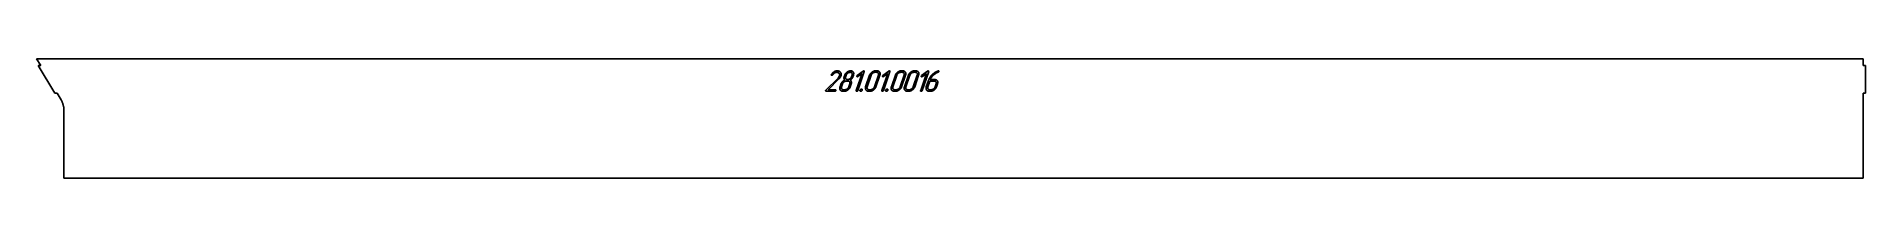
# Model space of a CAD drawing. Header units: millimetres. Extents: x 147 to 1475, y 186 to 273.
import ezdxf

# ---------------------------------------------------------------- set-up
doc = ezdxf.new("R2010")
doc.units = ezdxf.units.MM
doc.linetypes.add('K5LT_BASIC', pattern=[0])
doc.layers.add('Engraving', color=7, linetype='Continuous')

msp = doc.modelspace()

# ---------------------------------------------------------------- linework, layer by layer
at = {"color": 150, "linetype": 'K5LT_BASIC', "lineweight": 25, "true_color": 0x0080ff}
for p, q in [((146.5, 273), (1473.8, 273)), ((146.5, 273), (149.5, 268)), ((147.8, 268), (159.7, 248)), ((149.5, 268), (147.8, 268)), ((1473.8, 268), (1473.8, 273)), ((1475.3, 268), (1473.8, 268)), ((1475.3, 248), (1475.3, 268)), ((159.7, 248), (161.4, 248)), ((161.4, 248), (164.4, 243)), ((1473.8, 243), (1473.8, 248)), ((1473.8, 248), (1475.3, 248)), ((1473.8, 235.9), (1473.8, 243)), ((166.4, 235.9), (166.4, 185.9)), ((1473.8, 235.9), (1473.8, 185.9)), ((166.4, 185.9), (168.2, 185.9)), ((1473.8, 185.9), (168.2, 185.9))]:
    msp.add_line(p, q, dxfattribs=at)
msp.add_open_spline([(164.4, 243), (164.6, 242.7), (164.8, 242.1), (165.2, 241.2), (165.5, 240.3), (165.8, 239.4), (166.1, 238.6), (166.3, 237.7), (166.4, 236.8), (166.4, 236.2), (166.4, 235.9)], degree=3, dxfattribs=at)
at = {"layer": 'Engraving', "color": 150, "linetype": 'K5LT_BASIC', "lineweight": 25, "true_color": 0x0080ff}
for p, q in [((720.1, 250.1), (728.9, 258.9)), ((729.5, 258.4), (721.6, 250.4)), ((724, 261.4), (724.1, 261.6)), ((728.9, 258.9), (729.2, 259.4)), ((729.2, 259.4), (729.5, 259.7)), ((730.3, 252.5), (731, 254.6)), ((731.4, 252.5), (732.1, 254.6)), ((733.3, 259.9), (733.7, 261)), ((734.4, 259.9), (734.8, 261)), ((734.9, 256.7), (736, 256.7)), ((737.4, 254.6), (736.6, 252.5)), ((736.7, 263.9), (737.3, 264.1)), ((737.3, 264.1), (737.6, 264.2)), ((737.6, 264.2), (738, 264.2)), ((738.4, 254.6), (737.7, 252.5)), ((739, 261), (738.6, 259.9)), ((740.1, 261), (739.7, 259.9)), ((740.2, 261.3), (740.1, 261)), ((740.3, 262.2), (740.2, 261.7)), ((740.2, 261.7), (740.2, 261.3)), ((742.1, 249.8), (746.3, 262.3)), ((742.8, 260.8), (747.1, 264)), ((747.8, 263.6), (743.2, 249.8)), ((746.3, 262.3), (743.3, 260.1)), ((748.9, 252.5), (751.8, 261)), ((750, 252.5), (752.9, 261)), ((758.2, 261), (755.3, 252.5)), ((755.7, 263.1), (756.8, 263.1)), ((756.1, 264.2), (757.1, 264.2)), ((759.3, 261), (756.4, 252.5)), ((760.7, 249.8), (765, 262.3)), ((761.5, 260.8), (765.7, 264)), ((766.5, 263.6), (761.8, 249.8)), ((765, 262.3), (762, 260.1)), ((767.6, 252.5), (770.5, 261)), ((768.7, 252.5), (771.5, 261)), ((776.8, 261), (774, 252.5)), ((774.4, 263.1), (775.4, 263.1)), ((774.7, 264.2), (775.8, 264.2)), ((777.9, 261), (775, 252.5)), ((777.1, 252.5), (780, 261)), ((778.2, 252.5), (781.1, 261)), ((786.4, 261), (783.5, 252.5)), ((783.9, 263.1), (785, 263.1)), ((784.3, 264.2), (785.3, 264.2)), ((787.4, 261), (784.6, 252.5)), ((788.9, 249.8), (793.2, 262.3)), ((789.6, 260.8), (793.9, 264)), ((794.7, 263.6), (790, 249.8)), ((793.2, 262.3), (790.1, 260.1)), ((793, 252.5), (794.6, 257.2)), ((794.1, 252.5), (795.5, 256.7)), ((795.5, 256.7), (798.7, 256.7)), ((795.9, 257.8), (799, 257.8)), ((800.1, 254.6), (799.4, 252.5)), ((801.1, 254.6), (800.4, 252.5)), ((801.1, 262.9), (800.5, 262.7)), ((801.3, 263), (801.1, 262.9)), ((801.6, 263.1), (801.3, 263)), ((801.5, 264.1), (801.8, 264.2)), ((726.5, 249.3), (720.2, 249.3)), ((721.6, 250.4), (726.9, 250.4)), ((733.5, 249.3), (732.4, 249.3)), ((733.8, 250.4), (732.8, 250.4)), ((752.1, 249.3), (751, 249.3)), ((752.5, 250.4), (751.4, 250.4)), ((770.8, 249.3), (769.7, 249.3)), ((771.1, 250.4), (770.1, 250.4)), ((780.3, 249.3), (779.2, 249.3)), ((780.6, 250.4), (779.6, 250.4)), ((796.2, 249.3), (795.1, 249.3)), ((796.5, 250.4), (795.5, 250.4))]:
    msp.add_line(p, q, dxfattribs=at)
for points in [[(724, 261.4), (723.9, 261.2), (724, 261.1)], [(724, 261.1), (724.1, 260.9), (724.4, 260.9)], [(726.1, 263.6), (725, 262.9), (724.1, 261.6)], [(724.4, 260.9), (724.6, 261), (724.7, 261)], [(724.7, 261), (724.8, 261.1), (725, 261.3)], [(725, 261.3), (725.7, 262.3), (726.5, 262.7)], [(728.3, 264.2), (727.2, 264.2), (726.1, 263.6)], [(726.5, 262.7), (727.2, 263.1), (728, 263.1)], [(728, 263.1), (728.5, 263.1), (728.9, 262.9)], [(730.6, 263.1), (729.8, 264.2), (728.3, 264.2)], [(728.9, 262.9), (729.4, 262.7), (729.6, 262.3)], [(729.9, 260.5), (729.8, 260.1), (729.5, 259.7)], [(729.5, 258.4), (730.2, 259), (730.5, 259.5)], [(729.6, 262.3), (730.3, 261.6), (729.9, 260.5)], [(730.3, 252.5), (729.8, 251.2), (730.5, 250.2)], [(730.5, 259.5), (730.8, 260), (731, 260.5)], [(731, 260.5), (731.5, 262), (730.6, 263.1)], [(732, 256.2), (731.3, 255.4), (731, 254.6)], [(731.4, 252.5), (731.1, 251.6), (731.5, 251)], [(733.7, 257.4), (732.7, 256.9), (732, 256.2)], [(733.2, 256.1), (732.4, 255.5), (732.1, 254.6)], [(733.3, 259.9), (733.1, 259.2), (733.2, 258.5)], [(733.2, 258.5), (733.3, 257.9), (733.7, 257.4)], [(734.9, 256.7), (734, 256.7), (733.2, 256.1)], [(735.4, 263.2), (734.1, 262.2), (733.7, 261)], [(734.4, 259.9), (734.1, 259), (734.5, 258.4)], [(734.5, 258.4), (734.9, 257.8), (735.8, 257.8)], [(735.9, 262.5), (735.1, 261.9), (734.8, 261)], [(736.7, 263.9), (736, 263.7), (735.4, 263.2)], [(735.5, 251), (736.3, 251.6), (736.6, 252.5)], [(735.8, 257.8), (736.6, 257.8), (737.5, 258.4)], [(737.6, 263.1), (736.7, 263.1), (735.9, 262.5)], [(737.3, 256.1), (736.9, 256.7), (736, 256.7)], [(736, 250.2), (737.3, 251.2), (737.7, 252.5)], [(737.4, 254.6), (737.7, 255.5), (737.3, 256.1)], [(737.5, 258.4), (738.3, 259), (738.6, 259.9)], [(738.9, 262.5), (738.5, 263.1), (737.6, 263.1)], [(737.7, 257.4), (738.4, 257.9), (738.9, 258.5)], [(738.5, 256.3), (738.3, 257.1), (737.7, 257.4)], [(739.9, 263.2), (739.3, 264.2), (738, 264.2)], [(738.4, 254.6), (738.7, 255.5), (738.5, 256.3)], [(739, 261), (739.3, 261.9), (738.9, 262.5)], [(738.9, 258.5), (739.4, 259.1), (739.7, 259.9)], [(740.3, 262.2), (740.2, 262.8), (739.9, 263.2)], [(742.8, 260.8), (742.6, 260.5), (742.5, 260.5)], [(742.5, 260.5), (742.5, 260.2), (742.6, 260.1)], [(742.6, 260.1), (742.7, 259.9), (742.9, 259.9)], [(742.9, 259.9), (743.1, 259.9), (743.3, 260.1)], [(747.5, 264.1), (747.3, 264.1), (747.1, 264)], [(747.8, 264), (747.7, 264.1), (747.5, 264.1)], [(747.8, 263.6), (747.9, 263.9), (747.8, 264)], [(748.9, 252.5), (748.5, 251.2), (749.2, 250.2)], [(750, 252.5), (749.7, 251.6), (750.1, 251)], [(753.5, 263.2), (752.3, 262.2), (751.8, 261)], [(754, 262.5), (753.2, 261.9), (752.9, 261)], [(756.1, 264.2), (754.8, 264.2), (753.5, 263.2)], [(755.7, 263.1), (754.8, 263.1), (754, 262.5)], [(754.2, 251), (755, 251.6), (755.3, 252.5)], [(754.7, 250.3), (755.9, 251.2), (756.4, 252.5)], [(758.1, 262.5), (757.7, 263.1), (756.8, 263.1)], [(759.1, 263.2), (758.4, 264.2), (757.1, 264.2)], [(758.2, 261), (758.5, 261.8), (758.1, 262.5)], [(759.3, 261), (759.7, 262.3), (759.1, 263.2)], [(761.5, 260.8), (761.2, 260.5), (761.2, 260.5)], [(761.2, 260.5), (761.1, 260.2), (761.2, 260.1)], [(761.2, 260.1), (761.3, 259.9), (761.5, 259.9)], [(761.5, 259.9), (761.7, 259.9), (762, 260.1)], [(766.1, 264.1), (765.9, 264.1), (765.7, 264)], [(766.5, 264), (766.3, 264.1), (766.1, 264.1)], [(766.5, 263.6), (766.6, 263.9), (766.5, 264)], [(767.6, 252.5), (767.1, 251.2), (767.8, 250.2)], [(768.7, 252.5), (768.4, 251.6), (768.8, 251)], [(772.2, 263.2), (770.9, 262.2), (770.5, 261)], [(772.7, 262.5), (771.8, 261.9), (771.5, 261)], [(774.7, 264.2), (773.4, 264.2), (772.2, 263.2)], [(774.4, 263.1), (773.5, 263.1), (772.7, 262.5)], [(772.8, 251), (773.7, 251.6), (774, 252.5)], [(773.3, 250.3), (774.6, 251.2), (775, 252.5)], [(776.7, 262.5), (776.3, 263.1), (775.4, 263.1)], [(777.7, 263.2), (777.1, 264.2), (775.8, 264.2)], [(776.8, 261), (777.1, 261.8), (776.7, 262.5)], [(777.1, 252.5), (776.7, 251.2), (777.3, 250.2)], [(777.9, 261), (778.4, 262.3), (777.7, 263.2)], [(778.2, 252.5), (777.9, 251.6), (778.3, 251)], [(781.7, 263.2), (780.4, 262.2), (780, 261)], [(782.2, 262.5), (781.4, 261.9), (781.1, 261)], [(784.3, 264.2), (782.9, 264.2), (781.7, 263.2)], [(783.9, 263.1), (783, 263.1), (782.2, 262.5)], [(782.3, 251), (783.2, 251.6), (783.5, 252.5)], [(782.9, 250.3), (784.1, 251.2), (784.6, 252.5)], [(786.3, 262.5), (785.8, 263.1), (785, 263.1)], [(787.3, 263.2), (786.6, 264.2), (785.3, 264.2)], [(786.4, 261), (786.7, 261.8), (786.3, 262.5)], [(787.4, 261), (787.9, 262.3), (787.3, 263.2)], [(789.4, 260.5), (789.3, 260.2), (789.4, 260.1)], [(789.6, 260.8), (789.4, 260.5), (789.4, 260.5)], [(789.4, 260.1), (789.5, 259.9), (789.7, 259.9)], [(789.7, 259.9), (789.9, 259.9), (790.1, 260.1)], [(793, 252.5), (792.5, 251.2), (793.2, 250.2)], [(794.3, 264.1), (794.1, 264.1), (793.9, 264)], [(794.1, 252.5), (793.8, 251.6), (794.2, 251)], [(794.6, 264), (794.5, 264.1), (794.3, 264.1)], [(794.7, 263.6), (794.7, 263.9), (794.6, 264)], [(797.1, 261.3), (795.4, 259.4), (794.6, 257.2)], [(795.9, 257.8), (796.1, 258.5), (796.6, 259.3)], [(796.6, 259.3), (797.2, 260.1), (797.8, 260.7)], [(801.5, 264.1), (799, 263.2), (797.1, 261.3)], [(797.8, 260.7), (798.7, 261.6), (799.6, 262.1)], [(798.2, 251), (799.1, 251.6), (799.4, 252.5)], [(800, 256.1), (799.6, 256.7), (798.7, 256.7)], [(798.7, 250.2), (800, 251.2), (800.4, 252.5)], [(801, 256.9), (800.4, 257.8), (799, 257.8)], [(799.6, 262.1), (800, 262.5), (800.5, 262.7)], [(800.1, 254.6), (800.4, 255.5), (800, 256.1)], [(801.1, 254.6), (801.6, 256), (801, 256.9)], [(801.6, 263.1), (801.8, 263.2), (801.9, 263.3)], [(802.1, 264), (802, 264.2), (801.8, 264.2)], [(801.9, 263.3), (802, 263.5), (802.1, 263.6)], [(802.1, 263.6), (802.1, 263.8), (802.1, 264)], [(720.1, 250.1), (719.9, 250), (719.9, 249.9)], [(719.9, 249.9), (719.8, 249.7), (719.9, 249.5)], [(719.9, 249.5), (720, 249.3), (720.2, 249.3)], [(726.5, 249.3), (726.8, 249.3), (727, 249.5)], [(727.2, 250.2), (727.1, 250.4), (726.9, 250.4)], [(727, 249.5), (727.2, 249.7), (727.3, 249.9)], [(727.3, 249.9), (727.3, 250), (727.2, 250.2)], [(730.5, 250.2), (731.2, 249.3), (732.4, 249.3)], [(731.5, 251), (731.9, 250.4), (732.8, 250.4)], [(733.5, 249.3), (734.8, 249.3), (736, 250.2)], [(733.8, 250.4), (734.7, 250.4), (735.5, 251)], [(742.1, 249.8), (742, 249.6), (742.1, 249.4)], [(742.1, 249.4), (742.3, 249.3), (742.4, 249.3)], [(742.4, 249.3), (742.7, 249.3), (742.9, 249.4)], [(742.9, 249.4), (743.1, 249.6), (743.2, 249.8)], [(745.2, 250.6), (744.9, 250.3), (744.8, 250.1)], [(744.8, 250.1), (744.7, 249.8), (744.8, 249.5)], [(744.8, 249.5), (745, 249.3), (745.4, 249.3)], [(745.9, 250.9), (745.5, 250.9), (745.2, 250.6)], [(745.4, 249.3), (745.7, 249.3), (746, 249.6)], [(746.3, 250.7), (746.2, 250.9), (745.9, 250.9)], [(746, 249.6), (746.3, 249.8), (746.4, 250.1)], [(746.4, 250.1), (746.5, 250.4), (746.3, 250.7)], [(749.2, 250.2), (749.8, 249.3), (751, 249.3)], [(750.1, 251), (750.6, 250.4), (751.4, 250.4)], [(752.1, 249.3), (753.4, 249.3), (754.7, 250.3)], [(752.5, 250.4), (753.3, 250.4), (754.2, 251)], [(760.7, 249.8), (760.7, 249.6), (760.8, 249.4)], [(760.8, 249.4), (761, 249.3), (761.1, 249.3)], [(761.1, 249.3), (761.3, 249.3), (761.5, 249.4)], [(761.5, 249.4), (761.7, 249.6), (761.8, 249.8)], [(763.5, 250.1), (763.4, 249.8), (763.5, 249.5)], [(763.8, 250.6), (763.5, 250.3), (763.5, 250.1)], [(763.5, 249.5), (763.6, 249.3), (764, 249.3)], [(764.5, 250.9), (764.2, 250.9), (763.8, 250.6)], [(764, 249.3), (764.4, 249.3), (764.7, 249.6)], [(765, 250.7), (764.8, 250.9), (764.5, 250.9)], [(764.7, 249.6), (765, 249.8), (765.1, 250.1)], [(765.1, 250.1), (765.2, 250.4), (765, 250.7)], [(767.8, 250.2), (768.5, 249.3), (769.7, 249.3)], [(768.8, 251), (769.2, 250.4), (770.1, 250.4)], [(770.8, 249.3), (772.1, 249.3), (773.3, 250.3)], [(771.1, 250.4), (772, 250.4), (772.8, 251)], [(777.3, 250.2), (778, 249.3), (779.2, 249.3)], [(778.3, 251), (778.7, 250.4), (779.6, 250.4)], [(780.3, 249.3), (781.6, 249.3), (782.9, 250.3)], [(780.6, 250.4), (781.5, 250.4), (782.3, 251)], [(788.9, 249.8), (788.8, 249.6), (788.9, 249.4)], [(788.9, 249.4), (789.2, 249.3), (789.3, 249.3)], [(789.3, 249.3), (789.5, 249.3), (789.7, 249.4)], [(789.7, 249.4), (789.9, 249.6), (790, 249.8)], [(793.2, 250.2), (793.9, 249.3), (795.1, 249.3)], [(794.2, 251), (794.6, 250.4), (795.5, 250.4)], [(796.2, 249.3), (797.5, 249.3), (798.7, 250.2)], [(796.5, 250.4), (797.4, 250.4), (798.2, 251)]]:
    msp.add_open_spline(points, degree=2, dxfattribs=at)

doc.saveas('drawing.dxf')
